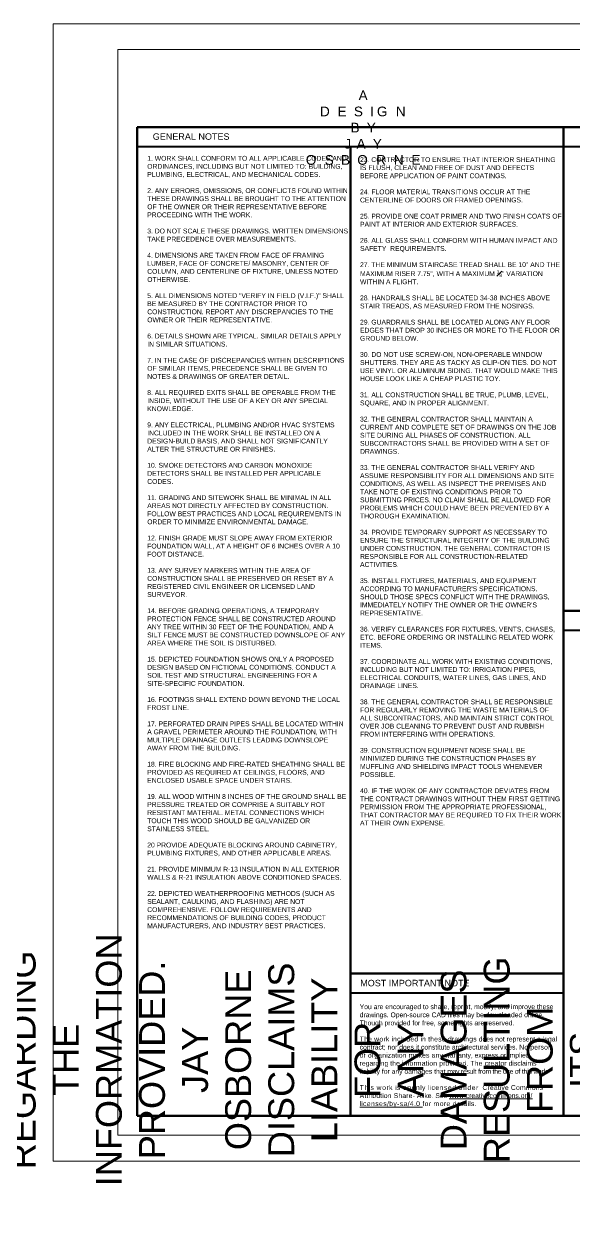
# Model space of a CAD drawing. Header units: inches. Extents: x -4969 to 16721, y 2489 to 24693.
# Drawn here: x -114 to 1926, y 10148 to 14559 of the extents above; entities that cross this region are included whole.
import ezdxf

# ---------------------------------------------------------------- set-up
doc = ezdxf.new("R2010")
doc.units = ezdxf.units.IN
doc.header["$MEASUREMENT"] = 0
doc.layers.get('0').update_dxf_attribs({"lineweight": 5})
doc.layers.add('0-NPLT', color=1, linetype='Continuous', plot=False)
for name, color, linetype, lineweight in [('4', 2, 'Continuous', 40), ('5', 4, 'Continuous', 50), ('A-TEXTx', 7, 'Continuous', 20), ('disclaimer', 7, 'Continuous', 5)]:
    doc.layers.add(name, color=color, linetype=linetype, lineweight=lineweight)
doc.styles.get("Standard").update_dxf_attribs({"font": 'Arial.ttf'})

# ---------------------------------------------------------------- blocks, each defined once
blk = doc.blocks.new('BORDER 11X17')
at = {"layer": '0-NPLT', "lineweight": 9, "ltscale": 0.1}
blk.add_lwpolyline([(29864.74, -10461.77), (29048.74, -10461.77), (29048.74, -10989.77), (29864.74, -10989.77), (29864.74, -10461.77)], dxfattribs=at)
blk.add_lwpolyline([(29792.74, -10473.77), (29078.74, -10473.77), (29078.74, -10977.77), (29792.74, -10977.77)], close=True, dxfattribs=at)

msp = doc.modelspace()

# ---------------------------------------------------------------- linework, layer by layer
at = {"layer": '4', "ltscale": 0.1}
for p, q in [((306.6735625, 14102.5008975), (3064.2148247, 14102.5008975)), ((1098.6735625, 10958.7394808), (1890.6735625, 10958.7394808))]:
    msp.add_line(p, q, dxfattribs=at)
at = {"layer": '4', "ltscale": 0.25}
msp.add_line((3187.8620425, 12305.4302578), (1890.6735625, 12305.4302578), dxfattribs=at)
at = {"layer": '5', "ltscale": 0.1}
for p, q in [((306.6735625, 14174.5008975), (3168.6874263, 14174.5008975)), ((306.6735625, 14174.5008975), (306.6735625, 10502.542468)), ((1890.6735625, 14174.5008975), (1890.6735625, 10502.542468)), ((234.6735625, 14126.5008975), (235.6439039, 14126.5008975)), ((1098.6735625, 14102.5008975), (1098.6735625, 10502.542468)), ((1890.6735625, 12377.4302578), (4485.0505224, 12377.4302578)), ((1098.6735625, 11030.7394808), (1890.6735625, 11030.7394808)), ((306.6735625, 10502.542468), (5874.6735625, 10502.542468))]:
    msp.add_line(p, q, dxfattribs=at)

# ---------------------------------------------------------------- block references
at = {"ltscale": 0.1, "xscale": 8, "yscale": 8, "zscale": 8}
msp.add_blockref('BORDER 11X17', (-232395.2402991, 98252.6776261), dxfattribs=at)

# ---------------------------------------------------------------- texts
at = {"ltscale": 0.5, "char_height": 24, "attachment_point": 1}
for s, insert in [('GENERAL NOTES', (364.7457351, 14151.528758)), ('MOST IMPORTANT NOTE', (1135.2500554, 11007.4865424))]:
    msp.add_mtext(s, dxfattribs=dict(at, insert=insert))
at = {"layer": 'A-TEXTx', "insert": (1159.4651179, 14310.7621917), "char_height": 36, "width": 0.949728151, "attachment_point": 2}
msp.add_mtext('{\\fArial|b0|i0|c0|p18;\\T1.8;A DESIGN BY JAY OSBORNE}', dxfattribs=at)
at = {"layer": 'A-TEXTx', "ltscale": 0.5, "attachment_point": 1}
for s, insert, char_height, width in [('{\\fArial|b0|i0|c0|p34;\\H0.5x;1. WORK SHALL CONFORM TO ALL APPLICABLE CODES AND ORDINANCES, INCLUDING BUT NOT LIMITED TO: BUILDING, PLUMBING, ELECTRICAL, AND MECHANICAL CODES. \\P\\fLucida Grande|b0|i0|c0|p34;\u2028\\P\\fArial|b0|i0|c0|p34;2. ANY ERRORS, OMISSIONS, OR CONFLICTS FOUND WITHIN THESE DRAWINGS SHALL BE BROUGHT TO THE ATTENTION OF THE OWNER OR THEIR REPRESENTATIVE BEFORE PROCEEDING WITH THE WORK.\\P\\fLucida Grande|b0|i0|c0|p34;\u2028\\P\\fArial|b0|i0|c0|p34;3. DO NOT SCALE THESE DRAWINGS. WRITTEN DIMENSIONS TAKE PRECEDENCE OVER MEASUREMENTS.\\P\\fLucida Grande|b0|i0|c0|p34;\u2028\\P\\fArial|b0|i0|c0|p34;4. DIMENSIONS ARE TAKEN FROM FACE OF FRAMING LUMBER, FACE OF CONCRETE/ MASONRY, CENTER OF COLUMN, AND CENTERLINE OF FIXTURE, UNLESS NOTED OTHERWISE.\\P\\fLucida Grande|b0|i0|c0|p34;\u2028\\P\\fArial|b0|i0|c0|p34;5. ALL DIMENSIONS NOTED "VERIFY IN FIELD (V.I.F.)" SHALL BE MEASURED BY THE CONTRACTOR PRIOR TO CONSTRUCTION. REPORT ANY DISCREPANCIES TO THE OWNER OR THEIR REPRESENTATIVE.\\P\\fLucida Grande|b0|i0|c0|p34;\u2028\\P\\fArial|b0|i0|c0|p34;6. DETAILS SHOWN ARE TYPICAL. SIMILAR DETAILS APPLY IN SIMILAR SITUATIONS.\\P\\fLucida Grande|b0|i0|c0|p34;\u2028\\P\\fArial|b0|i0|c0|p34;7. IN THE CASE OF DISCREPANCIES WITHIN DESCRIPTIONS OF SIMILAR ITEMS, PRECEDENCE SHALL BE GIVEN TO NOTES & DRAWINGS OF GREATER DETAIL.\\P\\fLucida Grande|b0|i0|c0|p34;\u2028\\P\\fArial|b0|i0|c0|p34;8. ALL REQUIRED EXITS SHALL BE OPERABLE FROM THE INSIDE, WITHOUT THE USE OF A KEY OR ANY SPECIAL KNOWLEDGE. \\P\\fLucida Grande|b0|i0|c0|p34;\u2028\\P\\fArial|b0|i0|c0|p34;9. ANY ELECTRICAL, PLUMBING AND/OR HVAC SYSTEMS INCLUDED IN THE WORK SHALL BE INSTALLED ON A DESIGN-BUILD BASIS, AND SHALL NOT SIGNIFICANTLY ALTER THE STRUCTURE OR FINISHES.\\P\\P10. SMOKE DETECTORS AND CARBON MONOXIDE DETECTORS SHALL BE INSTALLED PER APPLICABLE CODES.\\P\\P11. GRADING AND SITEWORK SHALL BE MINIMAL IN ALL AREAS NOT DIRECTLY AFFECTED BY CONSTRUCTION. FOLLOW BEST PRACTICES AND LOCAL REQUIREMENTS IN ORDER TO MINIMIZE ENVIRONMENTAL DAMAGE.\\P\\P12. FINISH GRADE MUST SLOPE AWAY FROM EXTERIOR FOUNDATION WALL, AT A HEIGHT OF 6 INCHES OVER A 10 FOOT DISTANCE.\\P\\P13. ANY SURVEY MARKERS WITHIN THE AREA OF CONSTRUCTION SHALL BE PRESERVED OR RESET BY A REGISTERED CIVIL ENGINEER OR LICENSED LAND SURVEYOR.\\P\\P14. BEFORE GRADING OPERATIONS, A TEMPORARY PROTECTION FENCE SHALL BE CONSTRUCTED AROUND ANY TREE WITHIN 30 FEET OF THE FOUNDATION, AND A SILT FENCE MUST BE CONSTRUCTED DOWNSLOPE OF ANY AREA WHERE THE SOIL IS DISTURBED.\\P\\P\\fArial|b0|i0|c0|p0;15. DEPICTED FOUNDATION SHOWS ONLY A PROPOSED DESIGN BASED ON FICTIONAL CONDITIONS. CONDUCT A SOIL TEST AND STRUCTURAL ENGINEERING FOR A SITE-SPECIFIC FOUNDATION.^J^J16. FOOTINGS SHALL EXTEND DOWN BEYOND THE LOCAL FROST LINE. ^J^J17. PERFORATED DRAIN PIPES SHALL BE LOCATED WITHIN A GRAVEL PERIMETER AROUND THE FOUNDATION, WITH MULTIPLE DRAINAGE OUTLETS LEADING DOWNSLOPE AWAY FROM THE BUILDING.^J^J18. FIRE BLOCKING AND FIRE-RATED SHEATHING SHALL BE PROVIDED AS REQUIRED AT CEILINGS, FLOORS, AND ENCLOSED USABLE SPACE UNDER STAIRS.\\fLucida Grande|b0|i0|c0|p34;^J^J\\fArial|b0|i0|c0|p0;19. ALL WOOD WITHIN 8 INCHES OF THE GROUND SHALL BE PRESSURE TREATED OR COMPRISE A SUITABLY ROT RESISTANT MATERIAL. METAL CONNECTIONS WHICH TOUCH THIS WOOD SHOULD BE GALVANIZED OR STAINLESS STEEL.^J^J20 PROVIDE ADEQUATE BLOCKING AROUND CABINETRY, PLUMBING FIXTURES, AND OTHER APPLICABLE AREAS.^J^J21. PROVIDE MINIMUM R-13 INSULATION IN ALL EXTERIOR WALLS & R-21 INSULATION ABOVE CONDITIONED SPACES.^J^J22. DEPICTED WEATHERPROOFING METHODS (SUCH AS SEALANT, CAULKING, AND FLASHING) ARE NOT COMPREHENSIVE. FOLLOW REQUIREMENTS AND RECOMMENDATIONS OF BUILDING CODES, PRODUCT MANUFACTURERS, AND INDUSTRY BEST PRACTICES.}', (344.2384147, 14067.7955064), 36, 730.435147851), ('\\A1;{\\fArial|b0|i0|c0|p34;\\H0.5x;23. CONTRACTOR TO ENSURE THAT INTERIOR SHEATHING IS FLUSH, CLEAN AND FREE OF DUST AND DEFECTS BEFORE APPLICATION OF PAINT COATINGS.\\P\\P24. FLOOR MATERIAL TRANSITIONS OCCUR AT THE CENTERLINE OF DOORS OR FRAMED OPENINGS.\\P\\P25. PROVIDE ONE COAT PRIMER AND TWO FINISH COATS OF PAINT AT INTERIOR AND EXTERIOR SURFACES.\\P\\fLucida Grande|b0|i0|c0|p34;\u2028\\P\\fArial|b0|i0|c0|p34;26. ALL GLASS SHALL CONFORM WITH HUMAN IMPACT AND SAFETY  REQUIREMENTS.\\P\\P27. THE MINIMUM STAIRCASE TREAD SHALL BE 10" AND THE MAXIMUM RISER 7.75", WITH A MAXIMUM \\H0.7x;\\S3#8;\\H1.42857x;" VARIATION WITHIN A FLIGHT.\\P\\P28. HANDRAILS SHALL BE LOCATED 34-38 INCHES ABOVE STAIR TREADS, AS MEASURED FROM THE NOSINGS.\\P\\P29. GUARDRAILS SHALL BE LOCATED ALONG ANY FLOOR EDGES THAT DROP 30 INCHES OR MORE TO THE FLOOR OR GROUND BELOW.\\P\\P30. DO NOT USE SCREW-ON, NON-OPERABLE WINDOW SHUTTERS. THEY ARE AS TACKY AS CLIP-ON TIES. DO NOT USE VINYL OR ALUMINUM SIDING. THAT WOULD MAKE THIS HOUSE LOOK LIKE A CHEAP PLASTIC TOY.\\P\\P\\A0;31. ALL CONSTRUCTION SHALL BE TRUE, PLUMB, LEVEL, SQUARE, AND IN PROPER ALIGNMENT.\\P\\P32. THE GENERAL CONTRACTOR SHALL MAINTAIN A CURRENT AND COMPLETE SET OF DRAWINGS ON THE JOB SITE DURING ALL PHASES OF CONSTRUCTION. ALL SUBCONTRACTORS SHALL BE PROVIDED WITH A SET OF DRAWINGS.\\P\\fLucida Grande|b0|i0|c0|p34;\u2028\\P\\fArial|b0|i0|c0|p34;33. THE GENERAL CONTRACTOR SHALL VERIFY AND ASSUME RESPONSIBILITY FOR ALL DIMENSIONS AND SITE CONDITIONS, AS WELL AS INSPECT THE PREMISES AND TAKE NOTE OF EXISTING CONDITIONS PRIOR TO SUBMITTING PRICES. NO CLAIM SHALL BE ALLOWED FOR PROBLEMS WHICH COULD HAVE BEEN PREVENTED BY A THOROUGH EXAMINATION.\\P\\P\\H1.00002x;34. PROVIDE TEMPORARY SUPPORT AS NECESSARY TO ENSURE THE STRUCTURAL INTEGRITY OF THE BUILDING UNDER CONSTRUCTION. THE GENERAL CONTRACTOR IS RESPONSIBLE FOR ALL CONSTRUCTION-RELATED ACTIVITIES.\\P\\P\\H0.99999x;35. INSTALL FIXTURES, MATERIALS, AND EQUIPMENT ACCORDING TO MANUFACTURER\'S SPECIFICATIONS. SHOULD THOSE SPECS CONFLICT WITH THE DRAWINGS, IMMEDIATELY NOTIFY THE OWNER OR THE OWNER\'S REPRESENTATIVE.\\P\\fLucida Grande|b0|i0|c0|p34;\\P\\fArial|b0|i0|c0|p34;\\H1.00001x;36. VERIFY CLEARANCES FOR FIXTURES, VENTS, CHASES, ETC. BEFORE ORDERING OR INSTALLING RELATED WORK ITEMS.\\P\\fLucida Grande|b0|i0|c0|p34;\\P\\fArial|b0|i0|c0|p34;\\H0.99999x;37. COORDINATE ALL WORK WITH EXISTING CONDITIONS, INCLUDING BUT NOT LIMITED TO: IRRIGATION PIPES, ELECTRICAL CONDUITS, WATER LINES, GAS LINES, AND DRAINAGE LINES.\\P\\fLucida Grande|b0|i0|c0|p34;\\H1.00001x;\u2028\\P\\fArial|b0|i0|c0|p34;38. THE GENERAL CONTRACTOR SHALL BE RESPONSIBLE FOR REGULARLY REMOVING THE WASTE MATERIALS OF ALL SUBCONTRACTORS, AND MAINTAIN STRICT CONTROL OVER JOB CLEANING TO PREVENT DUST AND RUBBISH FROM INTERFERING WITH OPERATIONS.\\P\\fLucida Grande|b0|i0|c0|p34;\u2028\\P\\fArial|b0|i0|c0|p34;39. CONSTRUCTION EQUIPMENT NOISE SHALL BE MINIMIZED DURING THE CONSTRUCTION PHASES BY MUFFLING AND SHIELDING IMPACT TOOLS WHENEVER POSSIBLE.\\P\\P40. IF THE WORK OF ANY CONTRACTOR DEVIATES FROM THE CONTRACT DRAWINGS WITHOUT THEM FIRST GETTING PERMISSION FROM THE APPROPRIATE PROFESSIONAL, THAT CONTRACTOR MAY BE REQUIRED TO FIX THEIR WORK AT THEIR OWN EXPENSE.}', (1134.5595769, 14062.9456845), 36, 732.113985657), ('You are encouraged to share, reprint, modify, and improve these drawings. Open-source CAD files may be downloaded online. Though provided for free, some rights are reserved.\\P{\\fLucida Grande|b0|i0|c0|p34;\\P\\fArial|b0|i0|c0|p34;\\T1.07;The work included in these drawings} does not represent a legal contract; nor does it constitute architectural services. {\\T1.05;No person or organization makes any} warranty, express or implied, regarding {\\T1.05;the information provided. The creator} disclaims liability for any damages that {\\T0.93;may result from the use of this work.\\P\\P\\T1.15;This work is openly licensed under}  {\\T1.05;Creative Commons Attribution Share-} Alike. See {\\L\\C152;www.creativecommons.org/\\P\\T1.12;licenses/by-sa/4.0\\l\\C256; for more details.}', (1133.2415395, 10916.5680479), 18, 733.432023002)]:
    msp.add_mtext(s, dxfattribs=dict(at, insert=insert, char_height=char_height, width=width))
at = {"layer": 'disclaimer', "insert": (-277.59997, 10710.202592), "char_height": 96, "width": 0.949728151, "attachment_point": 5, "rotation": 90}
msp.add_mtext("{\\fArial|b0|i0|c0|p34;DISCLAIMER: THESE DRAWINGS ARE FREE FOR YOU TO SHARE, MODIFY, AND DUPLICATE. THIS WORK DOESN'T REPRESENT A LEGAL CONTRACT OR CONSTITUTE ARCHITECTURAL SERVICES. NO PERSON OR ORGANIZATION MAKES ANY WARRANT\\P REGARDING THE INFORMATION PROVIDED. JAY OSBORNE DISCLAIMS LIABILITY FOR ANY DAMAGES RESULTING FROM ITS USE. HE PROVIDES THIS WORK UNDER A CREATIVE COMMONS ATTRIBUTION SHARE-ALIKE LICENSE. SOME RIGHTS RESERVED. }", dxfattribs=at)

doc.saveas('drawing.dxf')
